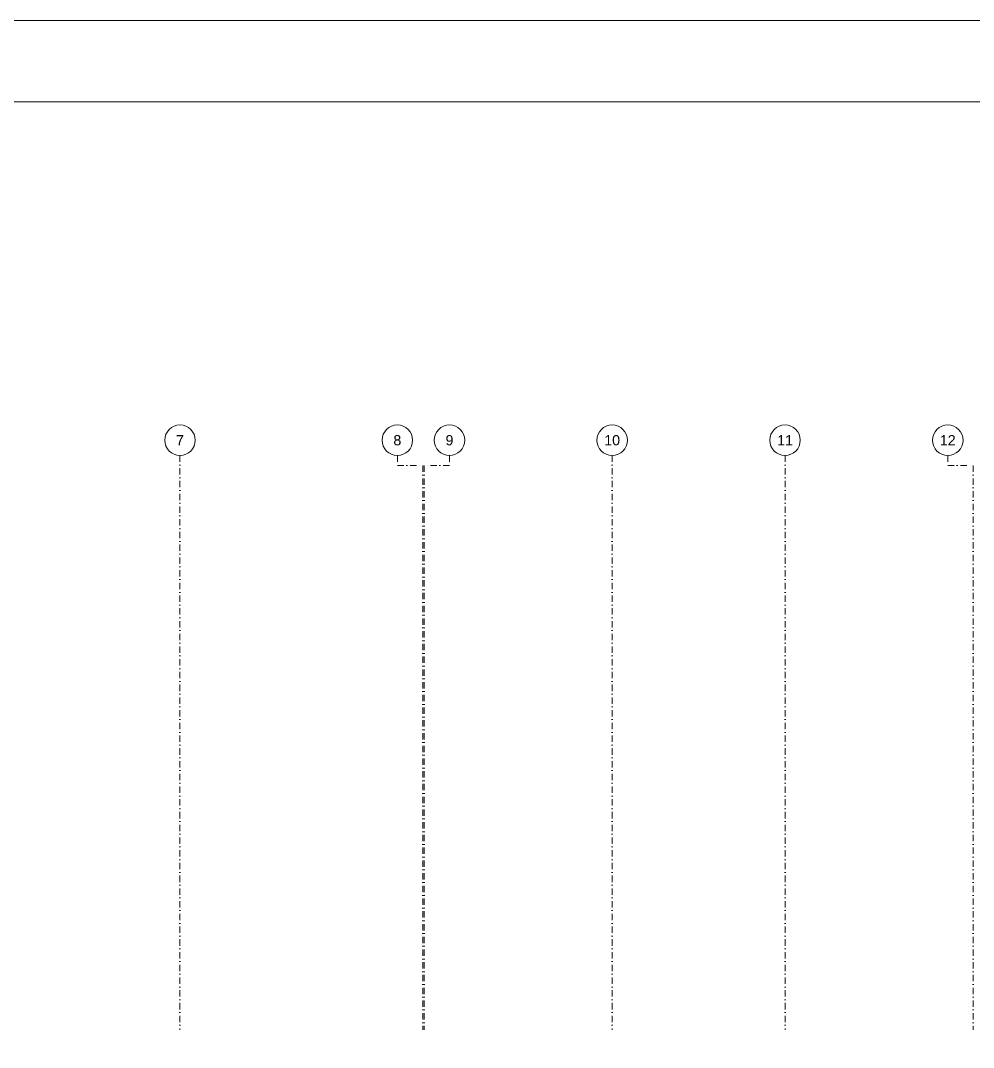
# Model space of a CAD drawing. Header units: metres. Extents: x -17822 to 152406, y -4219 to 19791.
# Drawn here: x 87773 to 91521, y 8561 to 12601 of the extents above; entities that cross this region are included whole.
import ezdxf
from ezdxf.enums import TextEntityAlignment as Align

# ---------------------------------------------------------------- set-up
doc = ezdxf.new("R2010")
doc.units = ezdxf.units.M
doc.header["$LTSCALE"] = 100
doc.header["$MEASUREMENT"] = 0
doc.linetypes.add('DASHDOT2', pattern=[0.5, 0.25, -0.125, 0, -0.125])
doc.layers.get('0').update_dxf_attribs({"color": 9, "lineweight": 9})
doc.layers.add('21', color=9, linetype='Continuous', lineweight=9)
doc.layers.add('24', color=9, linetype='DASHDOT2', lineweight=9)
doc.styles.add('Arial', font='arial.ttf', dxfattribs={"height": 2.5})

# ---------------------------------------------------------------- blocks, each defined once
blk = doc.blocks.new('0_aks')
at = {"linetype": 'Continuous'}
blk.add_circle((0, 0), 3, dxfattribs=at)
at = {"style": 'Arial'}
blk.add_attdef('AKS', text='', height=2, dxfattribs=at).set_placement((0, 0), align=Align.MIDDLE_CENTER)
blk = doc.blocks.new('p-akslar_yeni')
at = {"layer": '24'}
for points in [[(10815, 2315.1), (10815, 55)], [(11670, 2315.1), (11670, 2275.1), (11770, 2275.1), (11770, 55)], [(11875, 2315.1), (11875, 2275.1), (11775, 2275.1), (11775, 55)], [(12515, 2315.1), (12515, 2315.1), (12515, 55)], [(13195, 2315.1), (13195, 55)], [(13835, 2315.1), (13835, 2275.1), (13935, 2275.1), (13935, 55)]]:
    blk.add_lwpolyline(points, dxfattribs=at)
at = {"layer": '21', "xscale": 20, "yscale": 20, "zscale": 20}
for p, values in [((10815, 2375.1), {'AKS': '7'}), ((11670, 2375.1), {'AKS': '8'}), ((11875, 2375.1), {'AKS': '9'}), ((12515, 2375.1), {'AKS': '10'}), ((13195, 2375.1), {'AKS': '11'}), ((13835, 2375.1), {'AKS': '12'})]:
    blk.add_blockref('0_aks', p, dxfattribs=at).add_auto_attribs(values)

msp = doc.modelspace()

# ---------------------------------------------------------------- linework, layer by layer
at = {"color": 4}
for points in [[(102159.28, -4218.56), (74159.28, -4218.56), (74159.28, 12601.44), (102159.28, 12601.44)], [(74479.28, 12281.44), (99999.52, 12281.44), (99999.52, -3898.56), (74479.28, -3898.56)]]:
    msp.add_lwpolyline(points, close=True, dxfattribs=at)

# ---------------------------------------------------------------- block references
at = {"layer": '24'}
msp.add_blockref('p-akslar_yeni', (77585, 8575), dxfattribs=at)
msp.add_blockref('p-akslar_yeni', (77585, 8575), dxfattribs=at)

doc.saveas('drawing.dxf')
